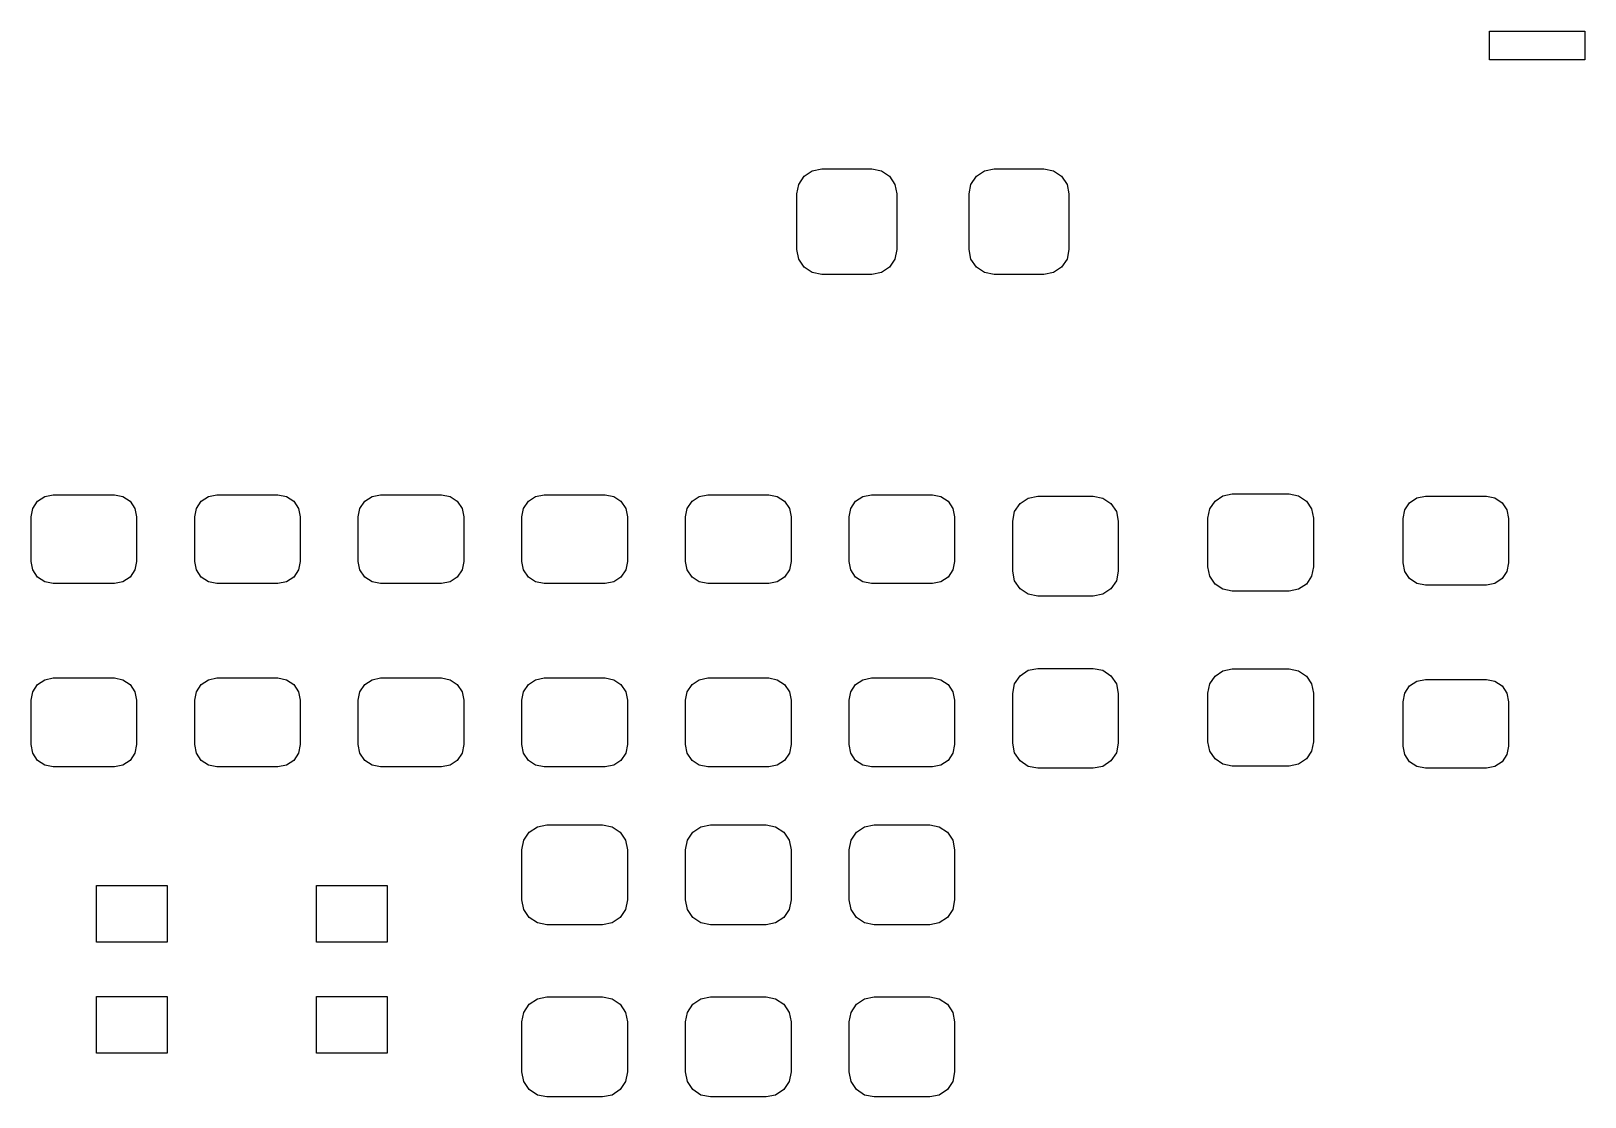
# Model space of a CAD drawing. Extents: x 57.3 to 110.4, y -154.3 to -112.9.
# Drawn here: x 79.81 to 93.81, y -154.34 to -144.74 of the extents above; entities that cross this region are included whole.
import ezdxf

# ---------------------------------------------------------------- set-up
doc = ezdxf.new("R2010")
doc.units = 0
doc.layers.add('BLACK', color=7, linetype='CONTINUOUS')

msp = doc.modelspace()

# ---------------------------------------------------------------- linework, layer by layer
at = {"layer": 'BLACK', "linetype": 'CONTINUOUS'}
for p, q in [((92.945381, -144.7478), (92.945975, -144.744815)), ((92.945381, -144.9922), (92.945381, -144.7478)), ((92.945975, -144.744815), (92.947666, -144.742285)), ((92.947666, -144.742285), (92.950196, -144.740594)), ((92.950196, -144.740594), (92.953181, -144.74)), ((92.953181, -144.74), (93.797581, -144.74)), ((93.797581, -144.74), (93.800566, -144.740594)), ((93.800566, -144.740594), (93.803096, -144.742285)), ((93.803096, -144.742285), (93.804787, -144.744815)), ((93.804787, -144.744815), (93.805381, -144.7478)), ((93.805381, -144.7478), (93.805381, -144.9922)), ((92.945975, -144.995185), (92.945381, -144.9922)), ((92.947666, -144.997715), (92.945975, -144.995185)), ((92.950196, -144.999406), (92.947666, -144.997715)), ((92.953181, -145), (92.950196, -144.999406)), ((93.797581, -145), (92.953181, -145)), ((93.800566, -144.999406), (93.797581, -145)), ((93.803096, -144.997715), (93.800566, -144.999406)), ((93.804787, -144.995185), (93.803096, -144.997715)), ((93.805381, -144.9922), (93.804787, -144.995185)), ((86.726927, -146.120297), (86.775701, -146.047302)), ((86.775701, -146.047302), (86.848696, -145.998528)), ((86.848696, -145.998528), (86.9348, -145.981401)), ((86.9348, -145.981401), (87.3848, -145.981401)), ((87.3848, -145.981401), (87.470904, -145.998528)), ((87.470904, -145.998528), (87.543899, -146.047302)), ((87.543899, -146.047302), (87.592673, -146.120297)), ((88.276927, -146.120297), (88.325701, -146.047302)), ((88.325701, -146.047302), (88.398696, -145.998528)), ((88.398696, -145.998528), (88.4848, -145.981401)), ((88.4848, -145.981401), (88.9348, -145.981401)), ((88.9348, -145.981401), (89.020904, -145.998528)), ((89.020904, -145.998528), (89.093899, -146.047302)), ((89.093899, -146.047302), (89.142673, -146.120297)), ((86.7098, -146.206401), (86.726927, -146.120297)), ((87.592673, -146.120297), (87.6098, -146.206401)), ((88.2598, -146.206401), (88.276927, -146.120297)), ((89.142673, -146.120297), (89.1598, -146.206401)), ((86.7098, -146.706401), (86.7098, -146.206401)), ((87.6098, -146.206401), (87.6098, -146.706401)), ((88.2598, -146.706401), (88.2598, -146.206401)), ((89.1598, -146.206401), (89.1598, -146.706401)), ((86.726927, -146.792505), (86.7098, -146.706401)), ((87.6098, -146.706401), (87.592673, -146.792505)), ((88.276927, -146.792505), (88.2598, -146.706401)), ((89.1598, -146.706401), (89.142673, -146.792505)), ((86.775701, -146.8655), (86.726927, -146.792505)), ((86.848696, -146.914274), (86.775701, -146.8655)), ((87.543899, -146.8655), (87.470904, -146.914274)), ((87.592673, -146.792505), (87.543899, -146.8655)), ((88.325701, -146.8655), (88.276927, -146.792505)), ((88.398696, -146.914274), (88.325701, -146.8655)), ((89.093899, -146.8655), (89.020904, -146.914274)), ((89.142673, -146.792505), (89.093899, -146.8655)), ((86.9348, -146.931401), (86.848696, -146.914274)), ((87.3848, -146.931401), (86.9348, -146.931401)), ((87.470904, -146.914274), (87.3848, -146.931401)), ((88.4848, -146.931401), (88.398696, -146.914274)), ((88.9348, -146.931401), (88.4848, -146.931401)), ((89.020904, -146.914274), (88.9348, -146.931401)), ((79.829624, -149.037863), (79.872979, -148.972979)), ((79.872979, -148.972979), (79.937863, -148.929624)), ((79.937863, -148.929624), (80.0144, -148.9144)), ((80.0144, -148.9144), (80.5644, -148.9144)), ((80.5644, -148.9144), (80.640937, -148.929624)), ((80.640937, -148.929624), (80.705821, -148.972979)), ((80.705821, -148.972979), (80.749176, -149.037863)), ((81.302824, -149.037863), (81.346179, -148.972979)), ((81.346179, -148.972979), (81.411063, -148.929624)), ((81.411063, -148.929624), (81.4876, -148.9144)), ((81.4876, -148.9144), (82.0376, -148.9144)), ((82.0376, -148.9144), (82.114137, -148.929624)), ((82.114137, -148.929624), (82.179021, -148.972979)), ((82.179021, -148.972979), (82.222376, -149.037863)), ((82.776024, -149.037863), (82.819379, -148.972979)), ((82.819379, -148.972979), (82.884263, -148.929624)), ((82.884263, -148.929624), (82.9608, -148.9144)), ((82.9608, -148.9144), (83.5108, -148.9144)), ((83.5108, -148.9144), (83.587337, -148.929624)), ((83.587337, -148.929624), (83.652221, -148.972979)), ((83.652221, -148.972979), (83.695576, -149.037863)), ((84.249224, -149.037863), (84.292579, -148.972979)), ((84.292579, -148.972979), (84.357463, -148.929624)), ((84.357463, -148.929624), (84.434, -148.9144)), ((84.434, -148.9144), (84.984, -148.9144)), ((84.984, -148.9144), (85.060537, -148.929624)), ((85.060537, -148.929624), (85.125421, -148.972979)), ((85.125421, -148.972979), (85.168776, -149.037863)), ((85.722424, -149.037863), (85.765779, -148.972979)), ((85.765779, -148.972979), (85.830663, -148.929624)), ((85.830663, -148.929624), (85.9072, -148.9144)), ((85.9072, -148.9144), (86.4572, -148.9144)), ((86.4572, -148.9144), (86.533737, -148.929624)), ((86.533737, -148.929624), (86.598621, -148.972979)), ((86.598621, -148.972979), (86.641976, -149.037863)), ((87.195624, -149.037863), (87.238979, -148.972979)), ((87.238979, -148.972979), (87.303863, -148.929624)), ((87.303863, -148.929624), (87.3804, -148.9144)), ((87.3804, -148.9144), (87.9304, -148.9144)), ((87.9304, -148.9144), (88.006937, -148.929624)), ((88.006937, -148.929624), (88.071821, -148.972979)), ((88.071821, -148.972979), (88.115176, -149.037863)), ((88.670727, -149.066496), (88.719501, -148.993501)), ((88.719501, -148.993501), (88.792496, -148.944727)), ((88.792496, -148.944727), (88.8786, -148.9276)), ((88.8786, -148.9276), (89.3786, -148.9276)), ((89.3786, -148.9276), (89.464704, -148.944727)), ((89.464704, -148.944727), (89.537699, -148.993501)), ((89.537699, -148.993501), (89.586473, -149.066496)), ((90.427717, -149.042638), (90.475136, -148.97167)), ((90.475136, -148.97167), (90.546104, -148.924251)), ((90.546104, -148.924251), (90.629816, -148.9076)), ((90.629816, -148.9076), (91.142316, -148.9076)), ((91.142316, -148.9076), (91.226028, -148.924251)), ((91.226028, -148.924251), (91.296996, -148.97167)), ((91.296996, -148.97167), (91.344415, -149.042638)), ((92.183756, -149.051063), (92.227111, -148.986179)), ((92.227111, -148.986179), (92.291995, -148.942824)), ((92.291995, -148.942824), (92.368532, -148.9276)), ((92.368532, -148.9276), (92.918532, -148.9276)), ((92.918532, -148.9276), (92.995069, -148.942824)), ((92.995069, -148.942824), (93.059953, -148.986179)), ((93.059953, -148.986179), (93.103308, -149.051063)), ((79.8144, -149.1144), (79.829624, -149.037863)), ((79.8144, -149.5144), (79.8144, -149.1144)), ((80.749176, -149.037863), (80.7644, -149.1144)), ((80.7644, -149.1144), (80.7644, -149.5144)), ((81.2876, -149.1144), (81.302824, -149.037863)), ((81.2876, -149.5144), (81.2876, -149.1144)), ((82.222376, -149.037863), (82.2376, -149.1144)), ((82.2376, -149.1144), (82.2376, -149.5144)), ((82.7608, -149.1144), (82.776024, -149.037863)), ((82.7608, -149.5144), (82.7608, -149.1144)), ((83.695576, -149.037863), (83.7108, -149.1144)), ((83.7108, -149.1144), (83.7108, -149.5144)), ((84.234, -149.1144), (84.249224, -149.037863)), ((84.234, -149.5144), (84.234, -149.1144)), ((85.168776, -149.037863), (85.184, -149.1144)), ((85.184, -149.1144), (85.184, -149.5144)), ((85.7072, -149.1144), (85.722424, -149.037863)), ((85.7072, -149.5144), (85.7072, -149.1144)), ((86.641976, -149.037863), (86.6572, -149.1144)), ((86.6572, -149.1144), (86.6572, -149.5144)), ((87.1804, -149.1144), (87.195624, -149.037863)), ((87.1804, -149.5144), (87.1804, -149.1144)), ((88.115176, -149.037863), (88.1304, -149.1144)), ((88.1304, -149.1144), (88.1304, -149.5144)), ((88.6536, -149.1526), (88.670727, -149.066496)), ((89.586473, -149.066496), (89.6036, -149.1526)), ((90.411066, -149.12635), (90.427717, -149.042638)), ((90.411066, -149.56385), (90.411066, -149.12635)), ((91.344415, -149.042638), (91.361066, -149.12635)), ((91.361066, -149.12635), (91.361066, -149.56385)), ((92.168532, -149.1276), (92.183756, -149.051063)), ((92.168532, -149.5276), (92.168532, -149.1276)), ((93.103308, -149.051063), (93.118532, -149.1276)), ((93.118532, -149.1276), (93.118532, -149.5276)), ((88.6536, -149.6026), (88.6536, -149.1526)), ((89.6036, -149.1526), (89.6036, -149.6026)), ((79.829624, -149.590937), (79.8144, -149.5144)), ((80.7644, -149.5144), (80.749176, -149.590937)), ((81.302824, -149.590937), (81.2876, -149.5144)), ((82.2376, -149.5144), (82.222376, -149.590937)), ((82.776024, -149.590937), (82.7608, -149.5144)), ((83.7108, -149.5144), (83.695576, -149.590937)), ((84.249224, -149.590937), (84.234, -149.5144)), ((85.184, -149.5144), (85.168776, -149.590937)), ((85.722424, -149.590937), (85.7072, -149.5144)), ((86.6572, -149.5144), (86.641976, -149.590937)), ((87.195624, -149.590937), (87.1804, -149.5144)), ((88.1304, -149.5144), (88.115176, -149.590937)), ((92.183756, -149.604137), (92.168532, -149.5276)), ((93.118532, -149.5276), (93.103308, -149.604137)), ((79.872979, -149.655821), (79.829624, -149.590937)), ((79.937863, -149.699176), (79.872979, -149.655821)), ((80.0144, -149.7144), (79.937863, -149.699176)), ((80.640937, -149.699176), (80.5644, -149.7144)), ((80.705821, -149.655821), (80.640937, -149.699176)), ((80.749176, -149.590937), (80.705821, -149.655821)), ((81.346179, -149.655821), (81.302824, -149.590937)), ((81.411063, -149.699176), (81.346179, -149.655821)), ((81.4876, -149.7144), (81.411063, -149.699176)), ((82.114137, -149.699176), (82.0376, -149.7144)), ((82.179021, -149.655821), (82.114137, -149.699176)), ((82.222376, -149.590937), (82.179021, -149.655821)), ((82.819379, -149.655821), (82.776024, -149.590937)), ((82.884263, -149.699176), (82.819379, -149.655821)), ((82.9608, -149.7144), (82.884263, -149.699176)), ((83.587337, -149.699176), (83.5108, -149.7144)), ((83.652221, -149.655821), (83.587337, -149.699176)), ((83.695576, -149.590937), (83.652221, -149.655821)), ((84.292579, -149.655821), (84.249224, -149.590937)), ((84.357463, -149.699176), (84.292579, -149.655821)), ((84.434, -149.7144), (84.357463, -149.699176)), ((85.060537, -149.699176), (84.984, -149.7144)), ((85.125421, -149.655821), (85.060537, -149.699176)), ((85.168776, -149.590937), (85.125421, -149.655821)), ((85.765779, -149.655821), (85.722424, -149.590937)), ((85.830663, -149.699176), (85.765779, -149.655821)), ((85.9072, -149.7144), (85.830663, -149.699176)), ((86.533737, -149.699176), (86.4572, -149.7144)), ((86.598621, -149.655821), (86.533737, -149.699176)), ((86.641976, -149.590937), (86.598621, -149.655821)), ((87.238979, -149.655821), (87.195624, -149.590937)), ((87.303863, -149.699176), (87.238979, -149.655821)), ((87.3804, -149.7144), (87.303863, -149.699176)), ((88.006937, -149.699176), (87.9304, -149.7144)), ((88.071821, -149.655821), (88.006937, -149.699176)), ((88.115176, -149.590937), (88.071821, -149.655821)), ((88.670727, -149.688704), (88.6536, -149.6026)), ((88.719501, -149.761699), (88.670727, -149.688704)), ((89.586473, -149.688704), (89.537699, -149.761699)), ((89.6036, -149.6026), (89.586473, -149.688704)), ((90.427717, -149.647562), (90.411066, -149.56385)), ((90.475136, -149.71853), (90.427717, -149.647562)), ((91.344415, -149.647562), (91.296996, -149.71853)), ((91.361066, -149.56385), (91.344415, -149.647562)), ((92.227111, -149.669021), (92.183756, -149.604137)), ((92.291995, -149.712376), (92.227111, -149.669021)), ((93.059953, -149.669021), (92.995069, -149.712376)), ((93.103308, -149.604137), (93.059953, -149.669021)), ((80.5644, -149.7144), (80.0144, -149.7144)), ((82.0376, -149.7144), (81.4876, -149.7144)), ((83.5108, -149.7144), (82.9608, -149.7144)), ((84.984, -149.7144), (84.434, -149.7144)), ((86.4572, -149.7144), (85.9072, -149.7144)), ((87.9304, -149.7144), (87.3804, -149.7144)), ((88.792496, -149.810473), (88.719501, -149.761699)), ((88.8786, -149.8276), (88.792496, -149.810473)), ((89.3786, -149.8276), (88.8786, -149.8276)), ((89.464704, -149.810473), (89.3786, -149.8276)), ((89.537699, -149.761699), (89.464704, -149.810473)), ((90.546104, -149.765949), (90.475136, -149.71853)), ((90.629816, -149.7826), (90.546104, -149.765949)), ((91.142316, -149.7826), (90.629816, -149.7826)), ((91.226028, -149.765949), (91.142316, -149.7826)), ((91.296996, -149.71853), (91.226028, -149.765949)), ((92.368532, -149.7276), (92.291995, -149.712376)), ((92.918532, -149.7276), (92.368532, -149.7276)), ((92.995069, -149.712376), (92.918532, -149.7276)), ((88.719501, -150.543501), (88.792496, -150.494727)), ((88.792496, -150.494727), (88.8786, -150.4776)), ((88.8786, -150.4776), (89.3786, -150.4776)), ((89.3786, -150.4776), (89.464704, -150.494727)), ((89.464704, -150.494727), (89.537699, -150.543501)), ((90.475136, -150.54667), (90.546104, -150.499251)), ((90.546104, -150.499251), (90.629816, -150.4826)), ((90.629816, -150.4826), (91.142316, -150.4826)), ((91.142316, -150.4826), (91.226028, -150.499251)), ((91.226028, -150.499251), (91.296996, -150.54667)), ((79.829624, -150.687863), (79.872979, -150.622979)), ((79.872979, -150.622979), (79.937863, -150.579624)), ((79.937863, -150.579624), (80.0144, -150.5644)), ((80.0144, -150.5644), (80.5644, -150.5644)), ((80.5644, -150.5644), (80.640937, -150.579624)), ((80.640937, -150.579624), (80.705821, -150.622979)), ((80.705821, -150.622979), (80.749176, -150.687863)), ((81.302824, -150.687863), (81.346179, -150.622979)), ((81.346179, -150.622979), (81.411063, -150.579624)), ((81.411063, -150.579624), (81.4876, -150.5644)), ((81.4876, -150.5644), (82.0376, -150.5644)), ((82.0376, -150.5644), (82.114137, -150.579624)), ((82.114137, -150.579624), (82.179021, -150.622979)), ((82.179021, -150.622979), (82.222376, -150.687863)), ((82.776024, -150.687863), (82.819379, -150.622979)), ((82.819379, -150.622979), (82.884263, -150.579624)), ((82.884263, -150.579624), (82.9608, -150.5644)), ((82.9608, -150.5644), (83.5108, -150.5644)), ((83.5108, -150.5644), (83.587337, -150.579624)), ((83.587337, -150.579624), (83.652221, -150.622979)), ((83.652221, -150.622979), (83.695576, -150.687863)), ((84.249224, -150.687863), (84.292579, -150.622979)), ((84.292579, -150.622979), (84.357463, -150.579624)), ((84.357463, -150.579624), (84.434, -150.5644)), ((84.434, -150.5644), (84.984, -150.5644)), ((84.984, -150.5644), (85.060537, -150.579624)), ((85.060537, -150.579624), (85.125421, -150.622979)), ((85.125421, -150.622979), (85.168776, -150.687863)), ((85.722424, -150.687863), (85.765779, -150.622979)), ((85.765779, -150.622979), (85.830663, -150.579624)), ((85.830663, -150.579624), (85.9072, -150.5644)), ((85.9072, -150.5644), (86.4572, -150.5644)), ((86.4572, -150.5644), (86.533737, -150.579624)), ((86.533737, -150.579624), (86.598621, -150.622979)), ((86.598621, -150.622979), (86.641976, -150.687863)), ((87.195624, -150.687863), (87.238979, -150.622979)), ((87.238979, -150.622979), (87.303863, -150.579624)), ((87.303863, -150.579624), (87.3804, -150.5644)), ((87.3804, -150.5644), (87.9304, -150.5644)), ((87.9304, -150.5644), (88.006937, -150.579624)), ((88.006937, -150.579624), (88.071821, -150.622979)), ((88.071821, -150.622979), (88.115176, -150.687863)), ((88.6536, -150.7026), (88.670727, -150.616496)), ((88.670727, -150.616496), (88.719501, -150.543501)), ((89.537699, -150.543501), (89.586473, -150.616496)), ((89.586473, -150.616496), (89.6036, -150.7026)), ((90.411066, -150.70135), (90.427717, -150.617638)), ((90.427717, -150.617638), (90.475136, -150.54667)), ((91.296996, -150.54667), (91.344415, -150.617638)), ((91.344415, -150.617638), (91.361066, -150.70135)), ((92.183756, -150.701063), (92.227111, -150.636179)), ((92.227111, -150.636179), (92.291995, -150.592824)), ((92.291995, -150.592824), (92.368532, -150.5776)), ((92.368532, -150.5776), (92.918532, -150.5776)), ((92.918532, -150.5776), (92.995069, -150.592824)), ((92.995069, -150.592824), (93.059953, -150.636179)), ((93.059953, -150.636179), (93.103308, -150.701063)), ((79.8144, -150.7644), (79.829624, -150.687863)), ((79.8144, -151.1644), (79.8144, -150.7644)), ((80.749176, -150.687863), (80.7644, -150.7644)), ((80.7644, -150.7644), (80.7644, -151.1644)), ((81.2876, -150.7644), (81.302824, -150.687863)), ((81.2876, -151.1644), (81.2876, -150.7644)), ((82.222376, -150.687863), (82.2376, -150.7644)), ((82.2376, -150.7644), (82.2376, -151.1644)), ((82.7608, -150.7644), (82.776024, -150.687863)), ((82.7608, -151.1644), (82.7608, -150.7644)), ((83.695576, -150.687863), (83.7108, -150.7644)), ((83.7108, -150.7644), (83.7108, -151.1644)), ((84.234, -150.7644), (84.249224, -150.687863)), ((84.234, -151.1644), (84.234, -150.7644)), ((85.168776, -150.687863), (85.184, -150.7644)), ((85.184, -150.7644), (85.184, -151.1644)), ((85.7072, -150.7644), (85.722424, -150.687863)), ((85.7072, -151.1644), (85.7072, -150.7644)), ((86.641976, -150.687863), (86.6572, -150.7644)), ((86.6572, -150.7644), (86.6572, -151.1644)), ((87.1804, -150.7644), (87.195624, -150.687863)), ((87.1804, -151.1644), (87.1804, -150.7644)), ((88.115176, -150.687863), (88.1304, -150.7644)), ((88.1304, -150.7644), (88.1304, -151.1644)), ((88.6536, -151.1526), (88.6536, -150.7026)), ((89.6036, -150.7026), (89.6036, -151.1526)), ((90.411066, -151.13885), (90.411066, -150.70135)), ((91.361066, -150.70135), (91.361066, -151.13885)), ((92.168532, -150.7776), (92.183756, -150.701063)), ((92.168532, -151.1776), (92.168532, -150.7776)), ((93.103308, -150.701063), (93.118532, -150.7776)), ((93.118532, -150.7776), (93.118532, -151.1776)), ((79.829624, -151.240937), (79.8144, -151.1644)), ((79.872979, -151.305821), (79.829624, -151.240937)), ((80.749176, -151.240937), (80.705821, -151.305821)), ((80.7644, -151.1644), (80.749176, -151.240937)), ((81.302824, -151.240937), (81.2876, -151.1644)), ((81.346179, -151.305821), (81.302824, -151.240937)), ((82.222376, -151.240937), (82.179021, -151.305821)), ((82.2376, -151.1644), (82.222376, -151.240937)), ((82.776024, -151.240937), (82.7608, -151.1644)), ((82.819379, -151.305821), (82.776024, -151.240937)), ((83.695576, -151.240937), (83.652221, -151.305821)), ((83.7108, -151.1644), (83.695576, -151.240937)), ((84.249224, -151.240937), (84.234, -151.1644)), ((84.292579, -151.305821), (84.249224, -151.240937)), ((85.168776, -151.240937), (85.125421, -151.305821)), ((85.184, -151.1644), (85.168776, -151.240937)), ((85.722424, -151.240937), (85.7072, -151.1644)), ((85.765779, -151.305821), (85.722424, -151.240937)), ((86.641976, -151.240937), (86.598621, -151.305821)), ((86.6572, -151.1644), (86.641976, -151.240937)), ((87.195624, -151.240937), (87.1804, -151.1644)), ((87.238979, -151.305821), (87.195624, -151.240937)), ((88.115176, -151.240937), (88.071821, -151.305821)), ((88.1304, -151.1644), (88.115176, -151.240937)), ((88.670727, -151.238704), (88.6536, -151.1526)), ((88.719501, -151.311699), (88.670727, -151.238704)), ((89.586473, -151.238704), (89.537699, -151.311699)), ((89.6036, -151.1526), (89.586473, -151.238704)), ((90.427717, -151.222562), (90.411066, -151.13885)), ((90.475136, -151.29353), (90.427717, -151.222562)), ((91.344415, -151.222562), (91.296996, -151.29353)), ((91.361066, -151.13885), (91.344415, -151.222562)), ((92.183756, -151.254137), (92.168532, -151.1776)), ((93.118532, -151.1776), (93.103308, -151.254137)), ((79.937863, -151.349176), (79.872979, -151.305821)), ((80.0144, -151.3644), (79.937863, -151.349176)), ((80.5644, -151.3644), (80.0144, -151.3644)), ((80.640937, -151.349176), (80.5644, -151.3644)), ((80.705821, -151.305821), (80.640937, -151.349176)), ((81.411063, -151.349176), (81.346179, -151.305821)), ((81.4876, -151.3644), (81.411063, -151.349176)), ((82.0376, -151.3644), (81.4876, -151.3644)), ((82.114137, -151.349176), (82.0376, -151.3644)), ((82.179021, -151.305821), (82.114137, -151.349176)), ((82.884263, -151.349176), (82.819379, -151.305821)), ((82.9608, -151.3644), (82.884263, -151.349176)), ((83.5108, -151.3644), (82.9608, -151.3644)), ((83.587337, -151.349176), (83.5108, -151.3644)), ((83.652221, -151.305821), (83.587337, -151.349176)), ((84.357463, -151.349176), (84.292579, -151.305821)), ((84.434, -151.3644), (84.357463, -151.349176)), ((84.984, -151.3644), (84.434, -151.3644)), ((85.060537, -151.349176), (84.984, -151.3644)), ((85.125421, -151.305821), (85.060537, -151.349176)), ((85.830663, -151.349176), (85.765779, -151.305821)), ((85.9072, -151.3644), (85.830663, -151.349176)), ((86.4572, -151.3644), (85.9072, -151.3644)), ((86.533737, -151.349176), (86.4572, -151.3644)), ((86.598621, -151.305821), (86.533737, -151.349176)), ((87.303863, -151.349176), (87.238979, -151.305821)), ((87.3804, -151.3644), (87.303863, -151.349176)), ((87.9304, -151.3644), (87.3804, -151.3644)), ((88.006937, -151.349176), (87.9304, -151.3644)), ((88.071821, -151.305821), (88.006937, -151.349176)), ((88.792496, -151.360473), (88.719501, -151.311699)), ((88.8786, -151.3776), (88.792496, -151.360473)), ((89.3786, -151.3776), (88.8786, -151.3776)), ((89.464704, -151.360473), (89.3786, -151.3776)), ((89.537699, -151.311699), (89.464704, -151.360473)), ((90.546104, -151.340949), (90.475136, -151.29353)), ((90.629816, -151.3576), (90.546104, -151.340949)), ((91.142316, -151.3576), (90.629816, -151.3576)), ((91.226028, -151.340949), (91.142316, -151.3576)), ((91.296996, -151.29353), (91.226028, -151.340949)), ((92.227111, -151.319021), (92.183756, -151.254137)), ((92.291995, -151.362376), (92.227111, -151.319021)), ((92.368532, -151.3776), (92.291995, -151.362376)), ((92.918532, -151.3776), (92.368532, -151.3776)), ((92.995069, -151.362376), (92.918532, -151.3776)), ((93.059953, -151.319021), (92.995069, -151.362376)), ((93.103308, -151.254137), (93.059953, -151.319021)), ((84.299901, -151.952101), (84.372896, -151.903327)), ((84.372896, -151.903327), (84.459, -151.8862)), ((84.459, -151.8862), (84.959, -151.8862)), ((84.959, -151.8862), (85.045104, -151.903327)), ((85.045104, -151.903327), (85.118099, -151.952101)), ((85.773101, -151.952101), (85.846096, -151.903327)), ((85.846096, -151.903327), (85.9322, -151.8862)), ((85.9322, -151.8862), (86.4322, -151.8862)), ((86.4322, -151.8862), (86.518304, -151.903327)), ((86.518304, -151.903327), (86.591299, -151.952101)), ((87.246301, -151.952101), (87.319296, -151.903327)), ((87.319296, -151.903327), (87.4054, -151.8862)), ((87.4054, -151.8862), (87.9054, -151.8862)), ((87.9054, -151.8862), (87.991504, -151.903327)), ((87.991504, -151.903327), (88.064499, -151.952101)), ((84.234, -152.1112), (84.251127, -152.025096)), ((84.251127, -152.025096), (84.299901, -151.952101)), ((85.118099, -151.952101), (85.166873, -152.025096)), ((85.166873, -152.025096), (85.184, -152.1112)), ((85.7072, -152.1112), (85.724327, -152.025096)), ((85.724327, -152.025096), (85.773101, -151.952101)), ((86.591299, -151.952101), (86.640073, -152.025096)), ((86.640073, -152.025096), (86.6572, -152.1112)), ((87.1804, -152.1112), (87.197527, -152.025096)), ((87.197527, -152.025096), (87.246301, -151.952101)), ((88.064499, -151.952101), (88.113273, -152.025096)), ((88.113273, -152.025096), (88.1304, -152.1112)), ((84.234, -152.5612), (84.234, -152.1112)), ((85.184, -152.1112), (85.184, -152.5612)), ((85.7072, -152.5612), (85.7072, -152.1112)), ((86.6572, -152.1112), (86.6572, -152.5612)), ((87.1804, -152.5612), (87.1804, -152.1112)), ((88.1304, -152.1112), (88.1304, -152.5612)), ((80.4037, -152.941401), (80.4037, -152.433401)), ((80.4037, -152.433401), (81.0387, -152.433401)), ((81.0387, -152.433401), (81.0387, -152.941401)), ((82.3849, -152.941401), (82.3849, -152.433401)), ((82.3849, -152.433401), (83.0199, -152.433401)), ((83.0199, -152.433401), (83.0199, -152.941401)), ((84.251127, -152.647304), (84.234, -152.5612)), ((85.184, -152.5612), (85.166873, -152.647304)), ((85.724327, -152.647304), (85.7072, -152.5612)), ((86.6572, -152.5612), (86.640073, -152.647304)), ((87.197527, -152.647304), (87.1804, -152.5612)), ((88.1304, -152.5612), (88.113273, -152.647304)), ((84.299901, -152.720299), (84.251127, -152.647304)), ((84.372896, -152.769073), (84.299901, -152.720299)), ((84.459, -152.7862), (84.372896, -152.769073)), ((85.045104, -152.769073), (84.959, -152.7862)), ((85.118099, -152.720299), (85.045104, -152.769073)), ((85.166873, -152.647304), (85.118099, -152.720299)), ((85.773101, -152.720299), (85.724327, -152.647304)), ((85.846096, -152.769073), (85.773101, -152.720299)), ((85.9322, -152.7862), (85.846096, -152.769073)), ((86.518304, -152.769073), (86.4322, -152.7862)), ((86.591299, -152.720299), (86.518304, -152.769073)), ((86.640073, -152.647304), (86.591299, -152.720299)), ((87.246301, -152.720299), (87.197527, -152.647304)), ((87.319296, -152.769073), (87.246301, -152.720299)), ((87.4054, -152.7862), (87.319296, -152.769073)), ((87.991504, -152.769073), (87.9054, -152.7862)), ((88.064499, -152.720299), (87.991504, -152.769073)), ((88.113273, -152.647304), (88.064499, -152.720299)), ((84.959, -152.7862), (84.459, -152.7862)), ((86.4322, -152.7862), (85.9322, -152.7862)), ((87.9054, -152.7862), (87.4054, -152.7862)), ((81.0387, -152.941401), (80.4037, -152.941401)), ((83.0199, -152.941401), (82.3849, -152.941401)), ((80.4037, -153.941399), (80.4037, -153.433399)), ((80.4037, -153.433399), (81.0387, -153.433399)), ((81.0387, -153.433399), (81.0387, -153.941399)), ((82.3849, -153.941399), (82.3849, -153.433399)), ((82.3849, -153.433399), (83.0199, -153.433399)), ((83.0199, -153.433399), (83.0199, -153.941399)), ((84.299901, -153.502101), (84.372896, -153.453327)), ((84.372896, -153.453327), (84.459, -153.4362)), ((84.459, -153.4362), (84.959, -153.4362)), ((84.959, -153.4362), (85.045104, -153.453327)), ((85.045104, -153.453327), (85.118099, -153.502101)), ((85.773101, -153.502101), (85.846096, -153.453327)), ((85.846096, -153.453327), (85.9322, -153.4362)), ((85.9322, -153.4362), (86.4322, -153.4362)), ((86.4322, -153.4362), (86.518304, -153.453327)), ((86.518304, -153.453327), (86.591299, -153.502101)), ((87.246301, -153.502101), (87.319296, -153.453327)), ((87.319296, -153.453327), (87.4054, -153.4362)), ((87.4054, -153.4362), (87.9054, -153.4362)), ((87.9054, -153.4362), (87.991504, -153.453327)), ((87.991504, -153.453327), (88.064499, -153.502101)), ((84.234, -153.6612), (84.251127, -153.575096)), ((84.251127, -153.575096), (84.299901, -153.502101)), ((85.118099, -153.502101), (85.166873, -153.575096)), ((85.166873, -153.575096), (85.184, -153.6612)), ((85.7072, -153.6612), (85.724327, -153.575096)), ((85.724327, -153.575096), (85.773101, -153.502101)), ((86.591299, -153.502101), (86.640073, -153.575096)), ((86.640073, -153.575096), (86.6572, -153.6612)), ((87.1804, -153.6612), (87.197527, -153.575096)), ((87.197527, -153.575096), (87.246301, -153.502101)), ((88.064499, -153.502101), (88.113273, -153.575096)), ((88.113273, -153.575096), (88.1304, -153.6612)), ((84.234, -154.1112), (84.234, -153.6612)), ((85.184, -153.6612), (85.184, -154.1112)), ((85.7072, -154.1112), (85.7072, -153.6612)), ((86.6572, -153.6612), (86.6572, -154.1112)), ((87.1804, -154.1112), (87.1804, -153.6612)), ((88.1304, -153.6612), (88.1304, -154.1112)), ((81.0387, -153.941399), (80.4037, -153.941399)), ((83.0199, -153.941399), (82.3849, -153.941399)), ((84.251127, -154.197304), (84.234, -154.1112)), ((85.184, -154.1112), (85.166873, -154.197304)), ((85.724327, -154.197304), (85.7072, -154.1112)), ((86.6572, -154.1112), (86.640073, -154.197304)), ((87.197527, -154.197304), (87.1804, -154.1112)), ((88.1304, -154.1112), (88.113273, -154.197304)), ((84.299901, -154.270299), (84.251127, -154.197304)), ((84.372896, -154.319073), (84.299901, -154.270299)), ((84.459, -154.3362), (84.372896, -154.319073)), ((85.045104, -154.319073), (84.959, -154.3362)), ((85.118099, -154.270299), (85.045104, -154.319073)), ((85.166873, -154.197304), (85.118099, -154.270299)), ((85.773101, -154.270299), (85.724327, -154.197304)), ((85.846096, -154.319073), (85.773101, -154.270299)), ((85.9322, -154.3362), (85.846096, -154.319073)), ((86.518304, -154.319073), (86.4322, -154.3362)), ((86.591299, -154.270299), (86.518304, -154.319073)), ((86.640073, -154.197304), (86.591299, -154.270299)), ((87.246301, -154.270299), (87.197527, -154.197304)), ((87.319296, -154.319073), (87.246301, -154.270299)), ((87.4054, -154.3362), (87.319296, -154.319073)), ((87.991504, -154.319073), (87.9054, -154.3362)), ((88.064499, -154.270299), (87.991504, -154.319073)), ((88.113273, -154.197304), (88.064499, -154.270299)), ((84.959, -154.3362), (84.459, -154.3362)), ((86.4322, -154.3362), (85.9322, -154.3362)), ((87.9054, -154.3362), (87.4054, -154.3362))]:
    msp.add_line(p, q, dxfattribs=at)

doc.saveas('drawing.dxf')
